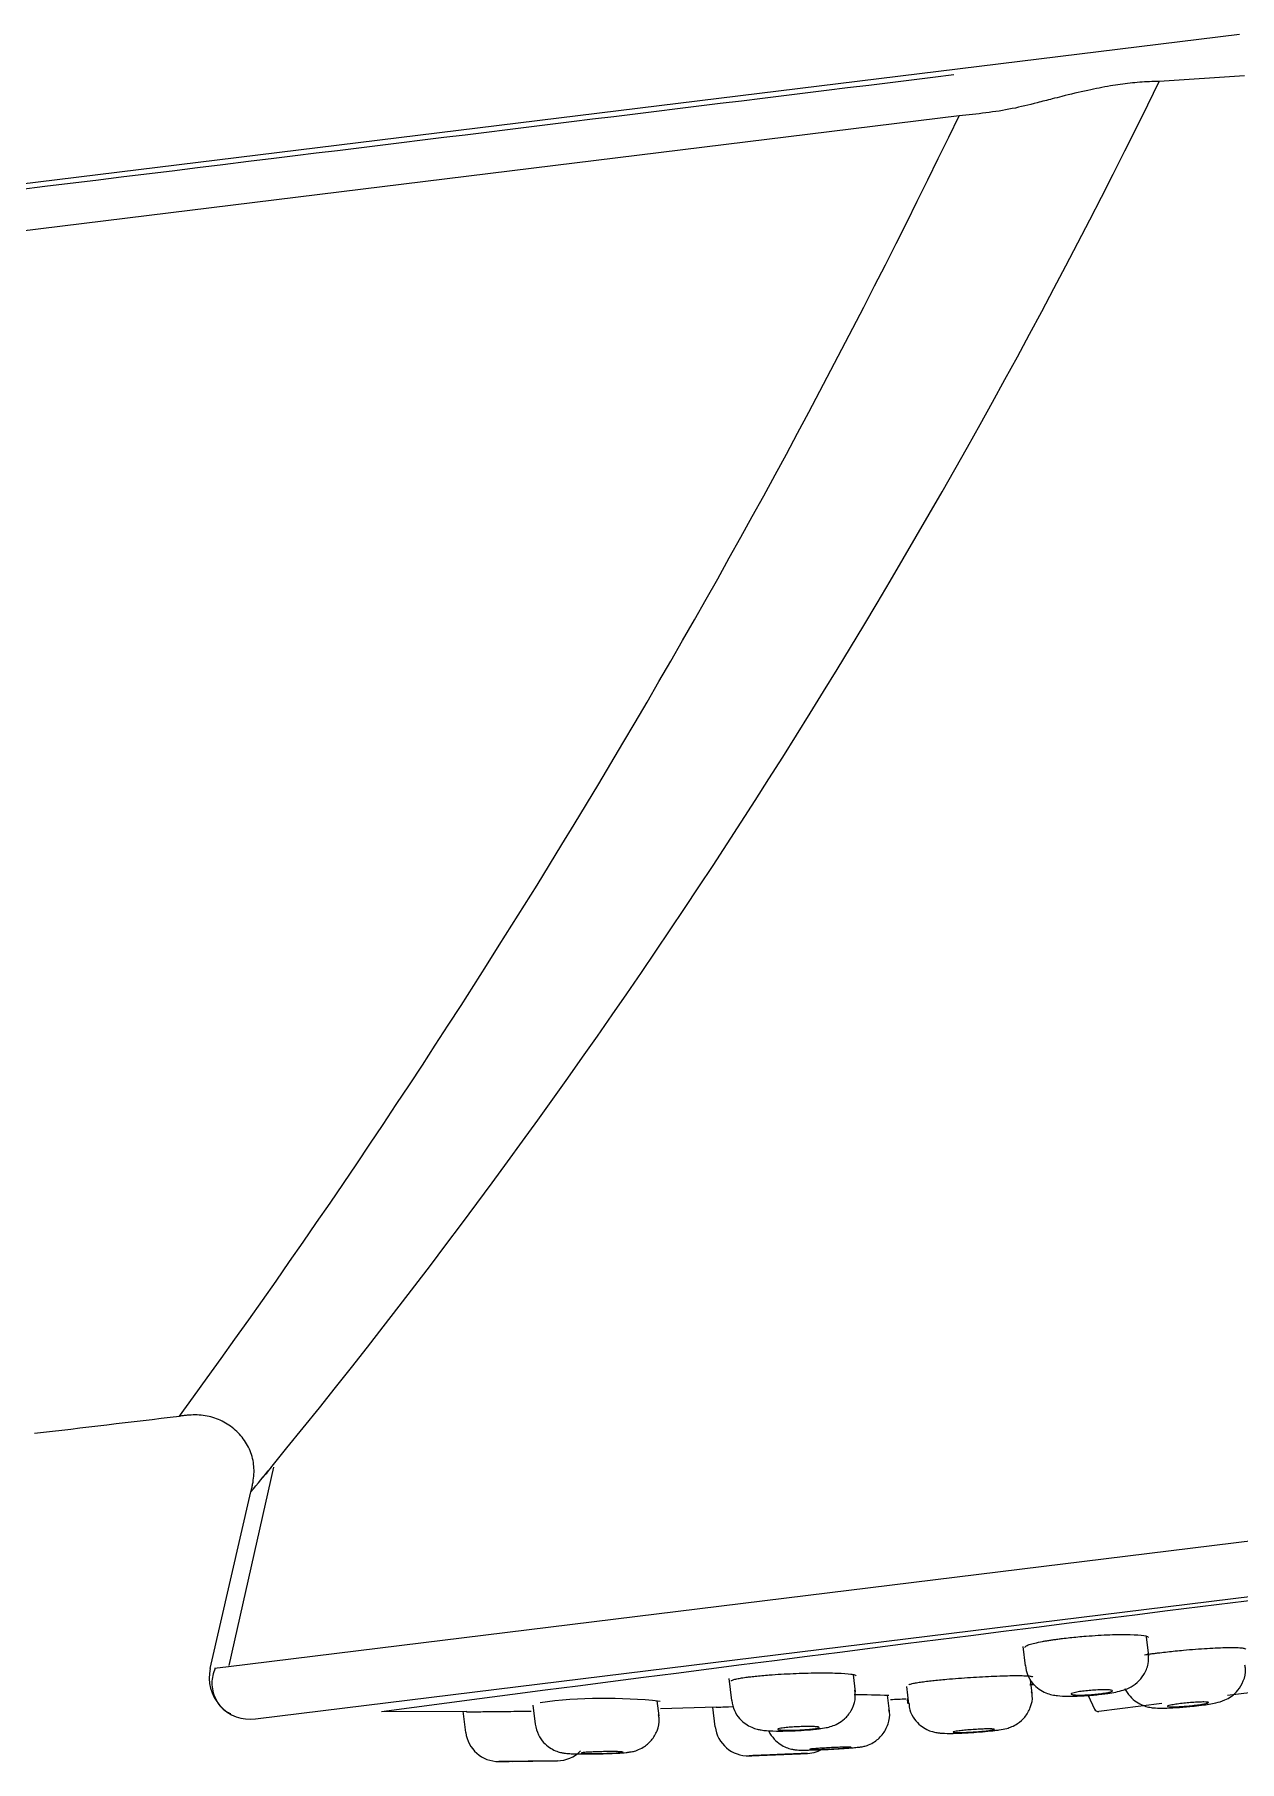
# Model space of a CAD drawing. Header units: millimetres. Extents: x 1617 to 5774, y 11446 to 13973.
# Drawn here: x 4821.91 to 4851.03, y 13812.31 to 13854.02 of the extents above; entities that cross this region are included whole.
import ezdxf

# ---------------------------------------------------------------- set-up
doc = ezdxf.new("R2010")
doc.units = ezdxf.units.MM
doc.layers.get('0').update_dxf_attribs({"color": 250})

# ---------------------------------------------------------------- blocks, each defined once
blk = doc.blocks.new('11')
at = {"linetype": 'Continuous'}
for p, q in [((4851.031, 13854.021), (4726.042, 13838.674)), ((4851.153, 13853.021), (4849.091, 13852.886)), ((4844.253, 13852.055), (4726.18, 13837.548)), ((4826.603, 13814.607), (4884.296, 13821.691)), ((4883.972, 13820.299), (4827.255, 13813.335)), ((4827.686, 13819.419), (4826.604, 13814.625)), ((4826.158, 13814.552), (4827.143, 13818.82)), ((4848.84, 13814.859), (4848.783, 13815.323)), ((4845.792, 13815.089), (4845.85, 13814.622)), ((4826.258, 13814.564), (4826.603, 13814.607)), ((4838.689, 13814.317), (4838.755, 13813.779)), ((4841.752, 13813.991), (4841.702, 13814.398)), ((4855.343, 13814.466), (4850.744, 13813.902)), ((4842.573, 13813.526), (4842.526, 13813.908)), ((4842.98, 13814.122), (4843.031, 13813.705)), ((4846.057, 13814.162), (4845.968, 13814.152)), ((4846.024, 13813.949), (4845.983, 13814.284)), ((4847.373, 13813.905), (4847.525, 13813.576)), ((4830.299, 13813.515), (4832.36, 13813.523)), ((4832.333, 13813.012), (4832.27, 13813.522)), ((4833.955, 13813.671), (4834.011, 13813.212)), ((4837.006, 13813.408), (4836.962, 13813.773)), ((4837.037, 13813.59), (4838.392, 13813.626)), ((4838.361, 13813.149), (4838.303, 13813.624)), ((4842.997, 13813.827), (4843.011, 13813.707)), ((4849.157, 13813.707), (4847.628, 13813.519)), ((4834.547, 13812.325), (4833.133, 13812.309)), ((4833.457, 13812.312), (4834.463, 13812.324)), ((4839.419, 13812.456), (4840.421, 13812.497))]:
    blk.add_line(p, q, dxfattribs=at)
for centre, radius, start, end in [((4694.383, 13928.457), 172.179, 320.69857, 333.96502), ((4662.238, 13939.894), 202.102, 323.84155, 334.23829), ((5227.079, 10791.598), 3047.851, 96.520292, 97.480257), ((4694.383, 13928.457), 172.179, 320.44916, 320.69857), ((4702.598, 13923.163), 162.477, 320.19822, 320.30811), ((4827.133, 13814.328), 1, 167.0235, 276.9877), ((4841.839, 13796.925), 16.992, 87.5815, 90.4137), ((4835.701, 13801.855), 11.978, 83.6318, 97.5475), ((4838.125, 13899.095), 85.407, 273.0022, 273.25326), ((4847.616, 13813.618), 0.1, 204.9044, 277), ((4839.155, 13813.246), 0.8, 186.9999, 272.1518), ((4833.127, 13813.109), 0.8, 186.9999, 270.4367), ((4840.559, 13813.304), 0.8, 272.5594, 302.8342), ((4831.615, 14011.474), 199.17, 270.4374, 270.53215), ((4831.615, 14011.474), 199.17, 270.81815, 270.84387), ((4834.535, 13813.125), 0.8, 270.8437, 315.491), ((4831.741, 14010.58), 198.273, 272.15061, 272.15252), ((4831.741, 14010.58), 198.273, 272.15252, 272.22136), ((4831.741, 14010.58), 198.273, 272.50802, 272.55954)]:
    blk.add_arc(centre, radius, start, end, dxfattribs=at)
for points, knots in [([(4726.057, 13838.555), (4746.817, 13841.104), (4780.696, 13845.264), (4820.054, 13850.096), (4838.652, 13852.38), (4844.13, 13853.053)], [0, 0, 0, 0, 0.527469, 0.860802, 1, 1, 1, 1]), ([(4849.09, 13852.885), (4849.012, 13852.885), (4848.855, 13852.882), (4848.621, 13852.868), (4848.385, 13852.847), (4848.149, 13852.817), (4847.809, 13852.764), (4847.337, 13852.67), (4846.869, 13852.559), (4846.462, 13852.455), (4846.064, 13852.351), (4845.532, 13852.219), (4844.899, 13852.123), (4844.469, 13852.077), (4844.253, 13852.055)], [0, 0, 0, 0, 0.048235, 0.096486, 0.14479, 0.193194, 0.241745, 0.354888, 0.486054, 0.534246, 0.610477, 0.736514, 0.867942, 1, 1, 1, 1]), ([(4827.143, 13818.82), (4827.146, 13818.836), (4827.153, 13818.867), (4827.168, 13818.929), (4827.191, 13819.039), (4827.215, 13819.198), (4827.22, 13819.39), (4827.197, 13819.582), (4827.145, 13819.767), (4827.038, 13820.001), (4826.844, 13820.26), (4826.59, 13820.459), (4826.36, 13820.573), (4826.177, 13820.635), (4825.988, 13820.671), (4825.796, 13820.682), (4825.636, 13820.674), (4825.524, 13820.663), (4825.461, 13820.656), (4825.429, 13820.652), (4825.413, 13820.65)], [0, 0, 0, 0, 0.015625, 0.03125, 0.0625, 0.125, 0.1875, 0.25, 0.3125, 0.375, 0.5, 0.625, 0.6875, 0.75, 0.8125, 0.875, 0.9375, 0.96875, 0.984375, 1, 1, 1, 1]), ([(4845.846, 13815.064), (4845.844, 13815.074), (4845.86, 13815.096), (4845.941, 13815.132), (4846.076, 13815.169), (4846.226, 13815.2), (4846.355, 13815.223), (4846.446, 13815.238), (4846.543, 13815.252), (4846.644, 13815.266), (4846.715, 13815.275), (4846.75, 13815.28)], [0.2507779, 0.2507779, 0.2507779, 0.2507779, 0.3762293, 0.5000754, 0.6242007, 0.7500297, 0.8009444, 0.8510854, 0.9007623, 0.9502934, 1, 1, 1, 1]), ([(4846.75, 13815.28), (4846.811, 13815.287), (4846.933, 13815.301), (4847.126, 13815.32), (4847.355, 13815.34), (4847.618, 13815.358), (4847.901, 13815.371), (4848.162, 13815.378), (4848.467, 13815.376), (4848.754, 13815.356), (4848.833, 13815.321), (4848.836, 13815.301), (4848.836, 13815.301)], [0, 0, 0, 0, 0.041406, 0.0828604, 0.1250992, 0.188134, 0.2502776, 0.3123141, 0.3753333, 0.4999721, 0.6246115, 0.6248305, 0.6248305, 0.6248305, 0.6248305]), ([(4847.705, 13813.937), (4847.739, 13813.941), (4847.919, 13813.959), (4848.113, 13813.997), (4848.361, 13814.078), (4848.565, 13814.207), (4848.733, 13814.404), (4848.839, 13814.661), (4848.832, 13814.832), (4848.826, 13814.928)], [0, 0, 0, 0, 0.050689, 0.30856, 0.43817, 0.570247, 0.707532, 0.858358, 1, 1, 1, 1]), ([(4848.739, 13814.887), (4848.76, 13814.89), (4848.812, 13814.898), (4848.898, 13814.91), (4848.999, 13814.924), (4849.07, 13814.933), (4849.106, 13814.937)], [0.8163274, 0.8163274, 0.8163274, 0.8163274, 0.8510061, 0.9007071, 0.9502654, 1, 1, 1, 1]), ([(4849.106, 13814.937), (4849.166, 13814.944), (4849.288, 13814.959), (4849.481, 13814.979), (4849.71, 13815.001), (4849.972, 13815.023), (4850.254, 13815.042), (4850.515, 13815.055), (4850.743, 13815.062), (4850.934, 13815.062), (4851.075, 13815.055), (4851.163, 13815.042), (4851.182, 13815.029), (4851.183, 13815.022), (4851.183, 13815.022)], [0, 0, 0, 0, 0.0413822, 0.0828081, 0.1250085, 0.1879682, 0.2500063, 0.311997, 0.3749387, 0.4379266, 0.4999717, 0.5620383, 0.625005, 0.6251208, 0.6251208, 0.6251208, 0.6251208]), ([(4826.274, 13814.566), (4826.231, 13814.436), (4826.166, 13814.213), (4826.259, 13813.818), (4826.462, 13813.546), (4826.616, 13813.484), (4826.657, 13813.468)], [0, 0, 0, 0, 0.299462, 0.604688, 0.910636, 1, 1, 1, 1]), ([(4838.753, 13814.25), (4838.752, 13814.258), (4838.77, 13814.274), (4838.838, 13814.295), (4838.911, 13814.311), (4838.967, 13814.321), (4839.031, 13814.332), (4839.103, 13814.342), (4839.156, 13814.349), (4839.183, 13814.353)], [0.5009126, 0.5009126, 0.5009126, 0.5009126, 0.6242178, 0.7500595, 0.80097, 0.8511057, 0.9007765, 0.9503008, 1, 1, 1, 1]), ([(4839.183, 13814.353), (4839.231, 13814.358), (4839.325, 13814.369), (4839.49, 13814.385), (4839.697, 13814.402), (4839.949, 13814.419), (4840.244, 13814.434), (4840.538, 13814.444), (4840.915, 13814.451), (4841.338, 13814.447), (4841.617, 13814.426), (4841.737, 13814.402), (4841.759, 13814.387), (4841.76, 13814.379), (4841.76, 13814.379)], [0, 0, 0, 0, 0.0414066, 0.0828611, 0.1251, 0.1881317, 0.2502767, 0.3123098, 0.3753312, 0.4999712, 0.6246111, 0.68765, 0.7496656, 0.7500846, 0.7500846, 0.7500846, 0.7500846]), ([(4843.471, 13814.246), (4843.518, 13814.252), (4843.613, 13814.263), (4843.777, 13814.28), (4843.983, 13814.299), (4844.235, 13814.32), (4844.529, 13814.34), (4844.822, 13814.358), (4845.106, 13814.371), (4845.369, 13814.38), (4845.598, 13814.384), (4845.786, 13814.383), (4845.926, 13814.377), (4846.016, 13814.366), (4846.037, 13814.356), (4846.038, 13814.35), (4846.038, 13814.35)], [0, 0, 0, 0, 0.0413828, 0.0828091, 0.1250097, 0.187967, 0.2500059, 0.3119945, 0.3749379, 0.4379249, 0.4999714, 0.5620377, 0.6250049, 0.6879669, 0.7499368, 0.7501593, 0.7501593, 0.7501593, 0.7501593]), ([(4845.863, 13814.624), (4845.873, 13814.543), (4845.893, 13814.396), (4846.023, 13814.197), (4846.182, 13814.052), (4846.347, 13813.963), (4846.501, 13813.917), (4846.67, 13813.891), (4846.874, 13813.882), (4847.184, 13813.889), (4847.494, 13813.91), (4847.647, 13813.929), (4847.707, 13813.937)], [0, 0, 0, 0, 0.092443, 0.196598, 0.284294, 0.363173, 0.434289, 0.503701, 0.637111, 0.782054, 0.927137, 1, 1, 1, 1]), ([(4850.044, 13813.662), (4850.069, 13813.664), (4850.228, 13813.681), (4850.425, 13813.716), (4850.643, 13813.771), (4850.845, 13813.88), (4851.01, 13814.033), (4851.138, 13814.256), (4851.193, 13814.481), (4851.167, 13814.601), (4851.158, 13814.638)], [0, 0, 0, 0, 0.036273, 0.273546, 0.432286, 0.532518, 0.652425, 0.791382, 0.945079, 1, 1, 1, 1]), ([(4840.864, 13813.105), (4840.931, 13813.111), (4841.037, 13813.122), (4841.168, 13813.156), (4841.332, 13813.221), (4841.505, 13813.342), (4841.66, 13813.534), (4841.757, 13813.786), (4841.746, 13813.948), (4841.738, 13814.034)], [0, 0, 0, 0, 0.140615, 0.261756, 0.374215, 0.504218, 0.669097, 0.848227, 1, 1, 1, 1]), ([(4843.039, 13814.157), (4843.038, 13814.162), (4843.056, 13814.175), (4843.125, 13814.192), (4843.198, 13814.207), (4843.255, 13814.216), (4843.319, 13814.226), (4843.39, 13814.236), (4843.444, 13814.243), (4843.471, 13814.246)], [0.5004584, 0.5004584, 0.5004584, 0.5004584, 0.6240955, 0.7499391, 0.8008629, 0.8510194, 0.9007164, 0.9502702, 1, 1, 1, 1]), ([(4845.103, 13813.058), (4845.15, 13813.063), (4845.266, 13813.075), (4845.369, 13813.094), (4845.533, 13813.147), (4845.691, 13813.231), (4845.859, 13813.381), (4845.988, 13813.611), (4846.043, 13813.838), (4846.014, 13813.955), (4846.006, 13813.989)], [0, 0, 0, 0, 0.093622, 0.265102, 0.355382, 0.454613, 0.599976, 0.764972, 0.94123, 1, 1, 1, 1]), ([(4847.104, 13813.985), (4847.142, 13813.992), (4847.188, 13813.999), (4847.238, 13814.005), (4847.287, 13814.012), (4847.342, 13814.018), (4847.397, 13814.023), (4847.452, 13814.028), (4847.509, 13814.032), (4847.563, 13814.035), (4847.618, 13814.038), (4847.671, 13814.04), (4847.718, 13814.041), (4847.766, 13814.042), (4847.81, 13814.042), (4847.845, 13814.04), (4847.881, 13814.038), (4847.91, 13814.035), (4847.93, 13814.032), (4847.949, 13814.028), (4847.96, 13814.023), (4847.961, 13814.017), (4847.962, 13814.011), (4847.953, 13814.005), (4847.935, 13813.998), (4847.917, 13813.991), (4847.89, 13813.983), (4847.855, 13813.976), (4847.821, 13813.969), (4847.779, 13813.962), (4847.732, 13813.955), (4847.685, 13813.948), (4847.632, 13813.942), (4847.578, 13813.936), (4847.524, 13813.931), (4847.467, 13813.926), (4847.412, 13813.922), (4847.357, 13813.918), (4847.302, 13813.915), (4847.252, 13813.914), (4847.201, 13813.912), (4847.154, 13813.912), (4847.114, 13813.913), (4847.074, 13813.914), (4847.04, 13813.916), (4847.015, 13813.919), (4846.99, 13813.922), (4846.974, 13813.927), (4846.967, 13813.932), (4846.96, 13813.937), (4846.963, 13813.943), (4846.975, 13813.95), (4846.987, 13813.957), (4847.009, 13813.964), (4847.038, 13813.971), (4847.057, 13813.976), (4847.079, 13813.98), (4847.104, 13813.985)], [0, 0, 0, 0, 0.053246, 0.053246, 0.053246, 0.106495, 0.106495, 0.106495, 0.159715, 0.159715, 0.159715, 0.213097, 0.213097, 0.213097, 0.266782, 0.266782, 0.266782, 0.320778, 0.320778, 0.320778, 0.374962, 0.374962, 0.374962, 0.429123, 0.429123, 0.429123, 0.483058, 0.483058, 0.483058, 0.536668, 0.536668, 0.536668, 0.589995, 0.589995, 0.589995, 0.643208, 0.643208, 0.643208, 0.696519, 0.696519, 0.696519, 0.750101, 0.750101, 0.750101, 0.804007, 0.804007, 0.804007, 0.858153, 0.858153, 0.858153, 0.912344, 0.912344, 0.912344, 0.966367, 0.966367, 0.966367, 1, 1, 1, 1]), ([(4848.258, 13814.075), (4848.275, 13814.039), (4848.336, 13813.938), (4848.451, 13813.806), (4848.612, 13813.698), (4848.765, 13813.637), (4848.897, 13813.61), (4849.036, 13813.597), (4849.211, 13813.596), (4849.491, 13813.607), (4849.802, 13813.633), (4849.969, 13813.652), (4850.046, 13813.661)], [0.1055108, 0.1055108, 0.1055108, 0.1055108, 0.1539387, 0.2457995, 0.3246462, 0.3940185, 0.4553948, 0.5121379, 0.6325711, 0.7693545, 0.9073688, 1, 1, 1, 1]), ([(4832.352, 13813.508), (4832.353, 13813.508), (4832.355, 13813.508), (4832.369, 13813.508), (4832.393, 13813.508), (4832.426, 13813.509), (4832.488, 13813.51), (4832.6, 13813.511), (4832.789, 13813.513), (4833.019, 13813.515), (4833.368, 13813.519), (4833.682, 13813.523), (4833.897, 13813.525), (4833.915, 13813.525)], [0, 0, 0, 0, 0.0248879, 0.0496879, 0.0745611, 0.0996672, 0.1251617, 0.1881776, 0.2503438, 0.3123543, 0.3753938, 0.5000289, 0.5114329, 0.5114329, 0.5114329, 0.5114329]), ([(4838.384, 13813.619), (4838.389, 13813.619), (4838.4, 13813.62), (4838.509, 13813.624), (4838.653, 13813.63), (4838.769, 13813.635)], [0, 0, 0, 0, 0.0605224, 0.121959, 0.2329362, 0.2329362, 0.2329362, 0.2329362]), ([(4838.762, 13813.781), (4838.777, 13813.691), (4838.806, 13813.542), (4838.937, 13813.347), (4839.087, 13813.214), (4839.236, 13813.132), (4839.369, 13813.088), (4839.488, 13813.065), (4839.647, 13813.048), (4839.889, 13813.042), (4840.218, 13813.048), (4840.521, 13813.065), (4840.753, 13813.082), (4840.846, 13813.097), (4840.876, 13813.101)], [0, 0, 0, 0, 0.090819, 0.175819, 0.247939, 0.310523, 0.36475, 0.411336, 0.481481, 0.626587, 0.738862, 0.84567, 0.957508, 1, 1, 1, 1]), ([(4841.82, 13812.653), (4841.833, 13812.654), (4841.867, 13812.658), (4841.929, 13812.668), (4842.047, 13812.7), (4842.22, 13812.778), (4842.415, 13812.946), (4842.549, 13813.204), (4842.595, 13813.431), (4842.566, 13813.536), (4842.56, 13813.555)], [0, 0, 0, 0, 0.043598, 0.128396, 0.209726, 0.331717, 0.53882, 0.751509, 0.959709, 1, 1, 1, 1]), ([(4843.045, 13813.706), (4843.049, 13813.651), (4843.059, 13813.523), (4843.164, 13813.335), (4843.31, 13813.179), (4843.463, 13813.082), (4843.602, 13813.028), (4843.716, 13813.004), (4843.812, 13812.993), (4843.944, 13812.986), (4844.157, 13812.988), (4844.462, 13813.001), (4844.751, 13813.021), (4844.986, 13813.041), (4845.084, 13813.054), (4845.122, 13813.059)], [0, 0, 0, 0, 0.055826, 0.148933, 0.225662, 0.291293, 0.347082, 0.392609, 0.433635, 0.494716, 0.628335, 0.738783, 0.840197, 0.945588, 1, 1, 1, 1]), ([(4849.43, 13813.681), (4849.468, 13813.688), (4849.515, 13813.694), (4849.564, 13813.701), (4849.614, 13813.707), (4849.669, 13813.713), (4849.724, 13813.719), (4849.779, 13813.724), (4849.836, 13813.729), (4849.891, 13813.733), (4849.945, 13813.737), (4849.998, 13813.741), (4850.046, 13813.743), (4850.093, 13813.745), (4850.136, 13813.746), (4850.172, 13813.746), (4850.207, 13813.746), (4850.235, 13813.745), (4850.254, 13813.742), (4850.273, 13813.74), (4850.284, 13813.737), (4850.284, 13813.733), (4850.285, 13813.728), (4850.275, 13813.723), (4850.257, 13813.718), (4850.239, 13813.712), (4850.212, 13813.706), (4850.177, 13813.699), (4850.143, 13813.693), (4850.1, 13813.686), (4850.053, 13813.68), (4850.006, 13813.673), (4849.953, 13813.667), (4849.899, 13813.661), (4849.845, 13813.655), (4849.788, 13813.649), (4849.733, 13813.645), (4849.677, 13813.64), (4849.622, 13813.636), (4849.572, 13813.634), (4849.522, 13813.631), (4849.475, 13813.629), (4849.435, 13813.629), (4849.396, 13813.628), (4849.362, 13813.628), (4849.338, 13813.63), (4849.313, 13813.632), (4849.297, 13813.634), (4849.291, 13813.638), (4849.285, 13813.642), (4849.288, 13813.646), (4849.3, 13813.651), (4849.313, 13813.657), (4849.335, 13813.663), (4849.364, 13813.669), (4849.383, 13813.673), (4849.405, 13813.677), (4849.43, 13813.681)], [0, 0, 0, 0, 0.053459, 0.053459, 0.053459, 0.106919, 0.106919, 0.106919, 0.160364, 0.160364, 0.160364, 0.213896, 0.213896, 0.213896, 0.267591, 0.267591, 0.267591, 0.321453, 0.321453, 0.321453, 0.375414, 0.375414, 0.375414, 0.429362, 0.429362, 0.429362, 0.483189, 0.483189, 0.483189, 0.536842, 0.536842, 0.536842, 0.590344, 0.590344, 0.590344, 0.643784, 0.643784, 0.643784, 0.697279, 0.697279, 0.697279, 0.750918, 0.750918, 0.750918, 0.804732, 0.804732, 0.804732, 0.858673, 0.858673, 0.858673, 0.912638, 0.912638, 0.912638, 0.966511, 0.966511, 0.966511, 1, 1, 1, 1]), ([(4834.014, 13813.211), (4834.033, 13813.116), (4834.067, 13812.964), (4834.202, 13812.77), (4834.349, 13812.644), (4834.492, 13812.568), (4834.615, 13812.528), (4834.709, 13812.511), (4834.803, 13812.5), (4834.93, 13812.494), (4835.147, 13812.49), (4835.438, 13812.492), (4835.735, 13812.498), (4836.013, 13812.511), (4836.172, 13812.518), (4836.266, 13812.534), (4836.297, 13812.54)], [0, 0, 0, 0, 0.088133, 0.162957, 0.226136, 0.279847, 0.324094, 0.358105, 0.393239, 0.464508, 0.570695, 0.66322, 0.758514, 0.85972, 0.959327, 1, 1, 1, 1]), ([(4836.261, 13812.535), (4836.293, 13812.538), (4836.348, 13812.543), (4836.483, 13812.579), (4836.652, 13812.659), (4836.834, 13812.814), (4836.97, 13813.05), (4837.026, 13813.279), (4836.999, 13813.399), (4836.99, 13813.434)], [0, 0, 0, 0, 0.108319, 0.20556, 0.3303, 0.52067, 0.716714, 0.926581, 1, 1, 1, 1]), ([(4839.652, 13813.053), (4839.654, 13813.048), (4839.686, 13812.976), (4839.774, 13812.851), (4839.923, 13812.724), (4840.068, 13812.647), (4840.194, 13812.608), (4840.286, 13812.593), (4840.354, 13812.587), (4840.468, 13812.583), (4840.643, 13812.586), (4840.946, 13812.595), (4841.224, 13812.608), (4841.488, 13812.624), (4841.688, 13812.637), (4841.779, 13812.649), (4841.824, 13812.656)], [0.0828824, 0.0828824, 0.0828824, 0.0828824, 0.0882078, 0.1651582, 0.229746, 0.284444, 0.3293467, 0.3624586, 0.3887745, 0.4271521, 0.5636509, 0.6557345, 0.7487834, 0.8367004, 0.9294242, 1, 1, 1, 1]), ([(4840.016, 13813.121), (4840.055, 13813.125), (4840.102, 13813.13), (4840.152, 13813.134), (4840.202, 13813.138), (4840.257, 13813.142), (4840.312, 13813.145), (4840.368, 13813.148), (4840.425, 13813.15), (4840.479, 13813.151), (4840.534, 13813.153), (4840.588, 13813.153), (4840.635, 13813.153), (4840.683, 13813.153), (4840.727, 13813.152), (4840.762, 13813.15), (4840.798, 13813.148), (4840.827, 13813.145), (4840.846, 13813.142), (4840.865, 13813.139), (4840.875, 13813.134), (4840.875, 13813.13), (4840.875, 13813.126), (4840.866, 13813.121), (4840.847, 13813.116), (4840.829, 13813.111), (4840.801, 13813.106), (4840.766, 13813.101), (4840.732, 13813.096), (4840.689, 13813.091), (4840.642, 13813.087), (4840.595, 13813.082), (4840.542, 13813.078), (4840.488, 13813.075), (4840.433, 13813.072), (4840.376, 13813.069), (4840.321, 13813.067), (4840.265, 13813.065), (4840.21, 13813.064), (4840.159, 13813.064), (4840.108, 13813.063), (4840.061, 13813.064), (4840.021, 13813.065), (4839.981, 13813.067), (4839.947, 13813.069), (4839.923, 13813.072), (4839.898, 13813.075), (4839.882, 13813.078), (4839.876, 13813.083), (4839.87, 13813.087), (4839.873, 13813.091), (4839.886, 13813.096), (4839.899, 13813.101), (4839.921, 13813.106), (4839.951, 13813.111), (4839.97, 13813.114), (4839.992, 13813.118), (4840.016, 13813.121)], [0, 0, 0, 0, 0.05329, 0.05329, 0.05329, 0.106572, 0.106572, 0.106572, 0.159998, 0.159998, 0.159998, 0.213739, 0.213739, 0.213739, 0.267782, 0.267782, 0.267782, 0.321979, 0.321979, 0.321979, 0.376114, 0.376114, 0.376114, 0.429997, 0.429997, 0.429997, 0.483549, 0.483549, 0.483549, 0.53684, 0.53684, 0.53684, 0.590052, 0.590052, 0.590052, 0.643399, 0.643399, 0.643399, 0.697037, 0.697037, 0.697037, 0.750995, 0.750995, 0.750995, 0.805165, 0.805165, 0.805165, 0.859344, 0.859344, 0.859344, 0.91332, 0.91332, 0.91332, 0.966975, 0.966975, 0.966975, 1, 1, 1, 1]), ([(4844.253, 13813.049), (4844.293, 13813.054), (4844.339, 13813.059), (4844.389, 13813.064), (4844.439, 13813.069), (4844.494, 13813.073), (4844.55, 13813.077), (4844.605, 13813.081), (4844.662, 13813.084), (4844.717, 13813.087), (4844.771, 13813.09), (4844.825, 13813.092), (4844.872, 13813.094), (4844.92, 13813.095), (4844.963, 13813.096), (4844.998, 13813.095), (4845.033, 13813.095), (4845.062, 13813.094), (4845.08, 13813.092), (4845.099, 13813.09), (4845.109, 13813.088), (4845.109, 13813.084), (4845.109, 13813.081), (4845.1, 13813.077), (4845.081, 13813.073), (4845.063, 13813.069), (4845.035, 13813.064), (4845, 13813.059), (4844.965, 13813.055), (4844.922, 13813.05), (4844.875, 13813.045), (4844.828, 13813.04), (4844.775, 13813.035), (4844.721, 13813.031), (4844.666, 13813.027), (4844.609, 13813.023), (4844.554, 13813.02), (4844.498, 13813.017), (4844.443, 13813.014), (4844.392, 13813.012), (4844.342, 13813.01), (4844.295, 13813.009), (4844.256, 13813.009), (4844.216, 13813.009), (4844.183, 13813.009), (4844.158, 13813.011), (4844.134, 13813.012), (4844.118, 13813.014), (4844.112, 13813.017), (4844.106, 13813.02), (4844.11, 13813.023), (4844.123, 13813.027), (4844.135, 13813.031), (4844.158, 13813.036), (4844.188, 13813.041), (4844.207, 13813.043), (4844.229, 13813.046), (4844.253, 13813.049)], [0, 0, 0, 0, 0.053483, 0.053483, 0.053483, 0.10696, 0.10696, 0.10696, 0.160516, 0.160516, 0.160516, 0.214241, 0.214241, 0.214241, 0.268127, 0.268127, 0.268127, 0.322094, 0.322094, 0.322094, 0.376028, 0.376028, 0.376028, 0.429827, 0.429827, 0.429827, 0.48345, 0.48345, 0.48345, 0.536933, 0.536933, 0.536933, 0.590374, 0.590374, 0.590374, 0.643887, 0.643887, 0.643887, 0.697557, 0.697557, 0.697557, 0.751398, 0.751398, 0.751398, 0.805351, 0.805351, 0.805351, 0.859308, 0.859308, 0.859308, 0.913157, 0.913157, 0.913157, 0.966835, 0.966835, 0.966835, 1, 1, 1, 1]), ([(4840.79, 13812.621), (4840.83, 13812.624), (4840.877, 13812.627), (4840.927, 13812.63), (4840.978, 13812.633), (4841.033, 13812.636), (4841.088, 13812.639), (4841.144, 13812.642), (4841.202, 13812.645), (4841.256, 13812.647), (4841.311, 13812.649), (4841.364, 13812.651), (4841.412, 13812.652), (4841.46, 13812.654), (4841.503, 13812.654), (4841.538, 13812.655), (4841.572, 13812.655), (4841.6, 13812.655), (4841.619, 13812.654), (4841.637, 13812.653), (4841.646, 13812.652), (4841.646, 13812.65), (4841.645, 13812.648), (4841.635, 13812.646), (4841.616, 13812.643), (4841.598, 13812.641), (4841.569, 13812.638), (4841.534, 13812.635), (4841.499, 13812.632), (4841.456, 13812.629), (4841.409, 13812.626), (4841.361, 13812.622), (4841.308, 13812.619), (4841.253, 13812.616), (4841.199, 13812.613), (4841.141, 13812.611), (4841.086, 13812.608), (4841.03, 13812.606), (4840.974, 13812.604), (4840.924, 13812.602), (4840.874, 13812.6), (4840.827, 13812.599), (4840.787, 13812.599), (4840.748, 13812.598), (4840.715, 13812.598), (4840.691, 13812.598), (4840.667, 13812.599), (4840.652, 13812.6), (4840.647, 13812.601), (4840.641, 13812.603), (4840.645, 13812.605), (4840.658, 13812.607), (4840.672, 13812.609), (4840.694, 13812.612), (4840.725, 13812.615), (4840.744, 13812.617), (4840.766, 13812.619), (4840.79, 13812.621)], [0, 0, 0, 0, 0.053638, 0.053638, 0.053638, 0.107267, 0.107267, 0.107267, 0.161023, 0.161023, 0.161023, 0.214929, 0.214929, 0.214929, 0.268898, 0.268898, 0.268898, 0.322814, 0.322814, 0.322814, 0.376582, 0.376582, 0.376582, 0.430176, 0.430176, 0.430176, 0.483645, 0.483645, 0.483645, 0.537091, 0.537091, 0.537091, 0.590627, 0.590627, 0.590627, 0.644327, 0.644327, 0.644327, 0.698193, 0.698193, 0.698193, 0.752155, 0.752155, 0.752155, 0.806099, 0.806099, 0.806099, 0.85992, 0.85992, 0.85992, 0.913567, 0.913567, 0.913567, 0.967065, 0.967065, 0.967065, 1, 1, 1, 1]), ([(4835.277, 13812.532), (4835.317, 13812.535), (4835.364, 13812.537), (4835.414, 13812.539), (4835.465, 13812.541), (4835.52, 13812.543), (4835.576, 13812.545), (4835.632, 13812.546), (4835.689, 13812.547), (4835.744, 13812.547), (4835.799, 13812.548), (4835.853, 13812.548), (4835.901, 13812.548), (4835.949, 13812.548), (4835.992, 13812.547), (4836.027, 13812.546), (4836.062, 13812.544), (4836.09, 13812.543), (4836.108, 13812.541), (4836.127, 13812.539), (4836.136, 13812.537), (4836.135, 13812.534), (4836.135, 13812.532), (4836.125, 13812.529), (4836.106, 13812.527), (4836.087, 13812.524), (4836.059, 13812.521), (4836.023, 13812.519), (4835.988, 13812.516), (4835.945, 13812.514), (4835.898, 13812.512), (4835.85, 13812.509), (4835.797, 13812.507), (4835.742, 13812.506), (4835.687, 13812.504), (4835.63, 13812.503), (4835.574, 13812.502), (4835.518, 13812.501), (4835.462, 13812.501), (4835.412, 13812.501), (4835.361, 13812.501), (4835.314, 13812.501), (4835.274, 13812.502), (4835.234, 13812.503), (4835.201, 13812.505), (4835.177, 13812.506), (4835.154, 13812.508), (4835.138, 13812.51), (4835.133, 13812.512), (4835.127, 13812.515), (4835.132, 13812.517), (4835.145, 13812.52), (4835.158, 13812.522), (4835.181, 13812.525), (4835.212, 13812.528), (4835.231, 13812.529), (4835.253, 13812.531), (4835.277, 13812.532)], [0, 0, 0, 0, 0.053581, 0.053581, 0.053581, 0.107145, 0.107145, 0.107145, 0.160945, 0.160945, 0.160945, 0.215027, 0.215027, 0.215027, 0.269226, 0.269226, 0.269226, 0.323325, 0.323325, 0.323325, 0.377149, 0.377149, 0.377149, 0.430646, 0.430646, 0.430646, 0.483909, 0.483909, 0.483909, 0.537132, 0.537132, 0.537132, 0.590524, 0.590524, 0.590524, 0.644221, 0.644221, 0.644221, 0.698227, 0.698227, 0.698227, 0.752412, 0.752412, 0.752412, 0.806566, 0.806566, 0.806566, 0.860488, 0.860488, 0.860488, 0.914083, 0.914083, 0.914083, 0.967401, 0.967401, 0.967401, 1, 1, 1, 1]), ([(4840.594, 13812.505), (4840.594, 13812.505), (4840.579, 13812.504), (4840.553, 13812.503), (4840.527, 13812.502), (4840.488, 13812.5), (4840.439, 13812.498), (4840.388, 13812.496), (4840.324, 13812.493), (4840.254, 13812.491), (4840.19, 13812.488), (4840.119, 13812.485), (4840.046, 13812.482), (4840.004, 13812.48), (4839.962, 13812.478), (4839.919, 13812.477), (4839.841, 13812.474), (4839.76, 13812.47), (4839.685, 13812.467), (4839.61, 13812.464), (4839.538, 13812.461), (4839.474, 13812.458), (4839.407, 13812.456), (4839.348, 13812.453), (4839.303, 13812.451), (4839.262, 13812.45), (4839.231, 13812.448), (4839.211, 13812.448), (4839.194, 13812.447), (4839.185, 13812.447), (4839.185, 13812.447)], [0, 0, 0, 0, 0.107831, 0.107831, 0.107831, 0.215261, 0.215261, 0.215261, 0.326937, 0.326937, 0.326937, 0.428915, 0.428915, 0.428915, 0.486634, 0.486634, 0.486634, 0.594294, 0.594294, 0.594294, 0.701426, 0.701426, 0.701426, 0.815229, 0.815229, 0.815229, 0.916877, 0.916877, 0.916877, 1, 1, 1, 1])]:
    blk.add_open_spline(points, degree=3, knots=knots, dxfattribs=at)
for points in [[(4821.912, 13820.235), (4823.079, 13820.374), (4824.246, 13820.512), (4825.413, 13820.65)], [(4845.964, 13814.173), (4845.992, 13814.176), (4846.02, 13814.18), (4846.048, 13814.183)]]:
    blk.add_open_spline(points, degree=3, dxfattribs=at)

msp = doc.modelspace()

# ---------------------------------------------------------------- block references
msp.add_blockref('11', (0, 0))

doc.saveas('drawing.dxf')
